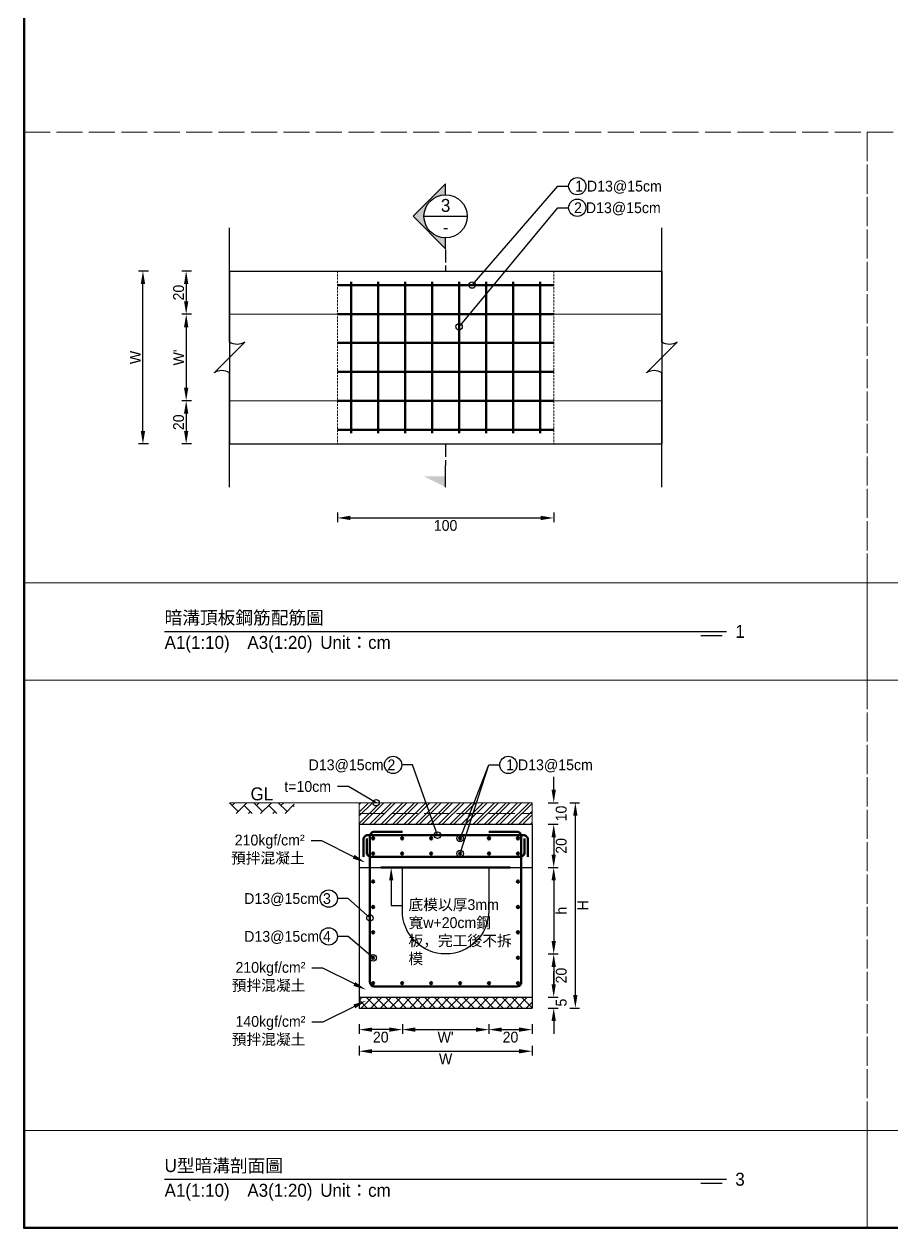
# Model space of a CAD drawing. Extents: x -3420 to 2030, y -3892 to 566.
# Drawn here: x -3420 to -3019, y -3892 to -3335 of the extents above; entities that cross this region are included whole.
import ezdxf
from ezdxf import colors
from ezdxf.entities.mleader import LeaderData, LeaderLine
from ezdxf.math import Vec2, Vec3

# ---------------------------------------------------------------- set-up
doc = ezdxf.new("R2010")
doc.units = 0
doc.header["$MEASUREMENT"] = 0
for name, pattern in [('ACAD_ISO02W100', [15, 12, -3]), ('DASHEDX2', [1.5, 1, -0.5]), ('HIDDEN', [0.375, 0.25, -0.125])]:
    doc.linetypes.add(name, pattern=pattern)
for name, color, linetype, lineweight in [('一、3.基本-變更', 1, 'Continuous', 50), ('二、1.繪圖-既有設施', 8, 'Continuous', 20), ('二、2.繪圖-施作項目', 181, 'Continuous', 30), ('二、4.繪圖-設計鋪面', 40, 'Continuous', 20), ('二、5.繪圖-鋼筋', 60, 'Continuous', 50), ('二、6.繪圖-其他施作項目', 35, 'Continuous', 30)]:
    doc.layers.add(name, color=color, linetype=linetype, lineweight=lineweight)
doc.layers.add('一、4.基本-隱藏', color=9, linetype='ACAD_ISO02W100', lineweight=20, plot=False)
doc.layers.add('三、3.文字-註解文字', color=2, linetype='Continuous')
doc.styles.add('次圖名(詳圖)', font='MS PGothic.ttf', dxfattribs={"height": 6})
doc.styles.add('註解文字(詳圖)', font='MS PGothic.ttf', dxfattribs={"height": 5})
doc.dimstyles.new('註解文字(詳圖)', dxfattribs={"dimtxt": 5, "dimasz": 6, "dimexe": 2, "dimexo": 5, "dimgap": 1, "dimtad": 2, "dimzin": 0, "dimdsep": 46, "dimtxsty": '註解文字(詳圖)', "dimcen": 0.1, "dimclrd": 144, "dimclre": 144, "dimclrt": 256, "dimadec": 0, "dimazin": 0, "dimtfac": 1, "dimtofl": 0, "dimtmove": 0, "dimatfit": 3, "dimfxlon": 1, "dimtolj": 1, "dimtzin": 0, "dimlwd": -1, "dimlwe": -1, "dimarcsym": 1})

# ---------------------------------------------------------------- blocks, each defined once
blk = doc.blocks.new('*D351')
at = {"layer": 'Defpoints', "color": 0, "transparency": 16777216}
for p in [(-3325.015, -3449.25), (-3345.015, -3469.25), (-3325.015, -3469.25)]:
    blk.add_point(p, dxfattribs=at)
at = {"layer": '三、3.文字-註解文字', "color": 144, "transparency": 16777216}
for p, q in [((-3342.515, -3449.25), (-3347.015, -3449.25)), ((-3345.015, -3455.25), (-3345.015, -3463.25)), ((-3342.515, -3469.25), (-3347.015, -3469.25))]:
    blk.add_line(p, q, dxfattribs=at)
for points in [[(-3346.015, -3455.25), (-3344.015, -3455.25), (-3345.015, -3449.25)], [(-3346.015, -3463.25), (-3344.015, -3463.25), (-3345.015, -3469.25)]]:
    blk.add_solid(points, dxfattribs=at)
at = {"layer": '三、3.文字-註解文字', "transparency": 16777216, "insert": (-3348.515, -3459.25), "char_height": 5, "attachment_point": 5, "rotation": 90, "style": '註解文字(詳圖)'}
blk.add_mtext('\\A1;20', dxfattribs=at)
blk = doc.blocks.new('*D352')
at = {"layer": 'Defpoints', "color": 0, "transparency": 16777216}
for p in [(-3325.015, -3469.25), (-3345.015, -3509.25), (-3325.015, -3509.25)]:
    blk.add_point(p, dxfattribs=at)
at = {"layer": '三、3.文字-註解文字', "color": 144, "transparency": 16777216}
for p, q in [((-3342.515, -3469.25), (-3347.015, -3469.25)), ((-3345.015, -3475.25), (-3345.015, -3503.25)), ((-3342.515, -3509.25), (-3347.015, -3509.25))]:
    blk.add_line(p, q, dxfattribs=at)
for points in [[(-3346.015, -3475.25), (-3344.015, -3475.25), (-3345.015, -3469.25)], [(-3346.015, -3503.25), (-3344.015, -3503.25), (-3345.015, -3509.25)]]:
    blk.add_solid(points, dxfattribs=at)
at = {"layer": '三、3.文字-註解文字', "transparency": 16777216, "insert": (-3348.515, -3489.25), "char_height": 5, "attachment_point": 5, "rotation": 90, "style": '註解文字(詳圖)'}
blk.add_mtext("\\A1;{\\fMS PGothic|b0|i0|c128|p34;W}'", dxfattribs=at)
blk = doc.blocks.new('*D353')
at = {"layer": 'Defpoints', "color": 0, "transparency": 16777216}
for p in [(-3325.015, -3509.25), (-3345.015, -3529.25), (-3325.015, -3529.25)]:
    blk.add_point(p, dxfattribs=at)
at = {"layer": '三、3.文字-註解文字', "color": 144, "transparency": 16777216}
for p, q in [((-3342.515, -3509.25), (-3347.015, -3509.25)), ((-3345.015, -3515.25), (-3345.015, -3523.25)), ((-3342.515, -3529.25), (-3347.015, -3529.25))]:
    blk.add_line(p, q, dxfattribs=at)
for points in [[(-3346.015, -3515.25), (-3344.015, -3515.25), (-3345.015, -3509.25)], [(-3346.015, -3523.25), (-3344.015, -3523.25), (-3345.015, -3529.25)]]:
    blk.add_solid(points, dxfattribs=at)
at = {"layer": '三、3.文字-註解文字', "transparency": 16777216, "insert": (-3348.515, -3519.25), "char_height": 5, "attachment_point": 5, "rotation": 90, "style": '註解文字(詳圖)'}
blk.add_mtext('\\A1;20', dxfattribs=at)
blk = doc.blocks.new('_Small')
at = {"color": 0, "linetype": 'ByBlock', "lineweight": -2}
blk.add_circle((0, 0), 0.25, dxfattribs=at)
blk = doc.blocks.new('*D343')
at = {"layer": 'Defpoints', "color": 0, "transparency": 16777216}
for p in [(-3275.015, -3529.25), (-3175.015, -3529.25), (-3175.015, -3563.5)]:
    blk.add_point(p, dxfattribs=at)
at = {"layer": '三、3.文字-註解文字', "color": 144, "transparency": 16777216}
for p, q in [((-3275.015, -3561), (-3275.015, -3565.5)), ((-3269.015, -3563.5), (-3181.015, -3563.5)), ((-3175.015, -3561), (-3175.015, -3565.5))]:
    blk.add_line(p, q, dxfattribs=at)
for points in [[(-3269.015, -3562.5), (-3269.015, -3564.5), (-3275.015, -3563.5)], [(-3181.015, -3562.5), (-3181.015, -3564.5), (-3175.015, -3563.5)]]:
    blk.add_solid(points, dxfattribs=at)
at = {"layer": '三、3.文字-註解文字', "transparency": 16777216, "insert": (-3225.015, -3567), "char_height": 5, "attachment_point": 5, "style": '註解文字(詳圖)'}
blk.add_mtext('\\A1;100', dxfattribs=at)
blk = doc.blocks.new('*D344')
at = {"layer": 'Defpoints', "color": 0, "transparency": 16777216}
for p in [(-3365.015, -3449.25), (-3325.015, -3449.25), (-3325.015, -3529.25)]:
    blk.add_point(p, dxfattribs=at)
at = {"layer": '三、3.文字-註解文字', "color": 144, "transparency": 16777216}
for p, q in [((-3362.515, -3449.25), (-3367.015, -3449.25)), ((-3365.015, -3523.25), (-3365.015, -3455.25)), ((-3362.515, -3529.25), (-3367.015, -3529.25))]:
    blk.add_line(p, q, dxfattribs=at)
for points in [[(-3366.015, -3455.25), (-3364.015, -3455.25), (-3365.015, -3449.25)], [(-3366.015, -3523.25), (-3364.015, -3523.25), (-3365.015, -3529.25)]]:
    blk.add_solid(points, dxfattribs=at)
at = {"layer": '三、3.文字-註解文字', "transparency": 16777216, "insert": (-3368.515, -3489.25), "char_height": 5, "attachment_point": 5, "rotation": 90, "style": '註解文字(詳圖)'}
blk.add_mtext('\\A1;W', dxfattribs=at)
blk = doc.blocks.new('*D345')
at = {"layer": 'Defpoints', "color": 0, "transparency": 16777216}
for p in [(-3185, -3695.25), (-3185, -3705.25), (-3175, -3705.25)]:
    blk.add_point(p, dxfattribs=at)
at = {"layer": '三、3.文字-註解文字', "color": 144, "transparency": 16777216}
for p, q in [((-3175, -3689.25), (-3175, -3683.25)), ((-3177.5, -3695.25), (-3173, -3695.25)), ((-3177.5, -3705.25), (-3173, -3705.25)), ((-3175, -3711.25), (-3175, -3717.25))]:
    blk.add_line(p, q, dxfattribs=at)
for points in [[(-3176, -3689.25), (-3174, -3689.25), (-3175, -3695.25)], [(-3176, -3711.25), (-3174, -3711.25), (-3175, -3705.25)]]:
    blk.add_solid(points, dxfattribs=at)
at = {"layer": '三、3.文字-註解文字', "transparency": 16777216, "insert": (-3171.5, -3700.25), "char_height": 5, "attachment_point": 5, "rotation": 90, "style": '註解文字(詳圖)'}
blk.add_mtext('\\A1;10', dxfattribs=at)
blk = doc.blocks.new('*D346')
at = {"layer": 'Defpoints', "color": 0, "transparency": 16777216}
for p in [(-3185, -3705.25), (-3185, -3725.25), (-3175, -3725.25)]:
    blk.add_point(p, dxfattribs=at)
at = {"layer": '三、3.文字-註解文字', "color": 144, "transparency": 16777216}
for p, q in [((-3177.5, -3705.25), (-3173, -3705.25)), ((-3175, -3711.25), (-3175, -3719.25)), ((-3177.5, -3725.25), (-3173, -3725.25))]:
    blk.add_line(p, q, dxfattribs=at)
for points in [[(-3176, -3711.25), (-3174, -3711.25), (-3175, -3705.25)], [(-3176, -3719.25), (-3174, -3719.25), (-3175, -3725.25)]]:
    blk.add_solid(points, dxfattribs=at)
at = {"layer": '三、3.文字-註解文字', "transparency": 16777216, "insert": (-3171.5, -3715.25), "char_height": 5, "attachment_point": 5, "rotation": 90, "style": '註解文字(詳圖)'}
blk.add_mtext('\\A1;20', dxfattribs=at)
blk = doc.blocks.new('*D347')
at = {"layer": 'Defpoints', "color": 0, "transparency": 16777216}
for p in [(-3225, -3725.25), (-3225, -3765.25), (-3175, -3765.25)]:
    blk.add_point(p, dxfattribs=at)
at = {"layer": '三、3.文字-註解文字', "color": 144, "transparency": 16777216}
for p, q in [((-3177.5, -3725.25), (-3173, -3725.25)), ((-3175, -3731.25), (-3175, -3759.25)), ((-3177.5, -3765.25), (-3173, -3765.25))]:
    blk.add_line(p, q, dxfattribs=at)
for points in [[(-3176, -3731.25), (-3174, -3731.25), (-3175, -3725.25)], [(-3176, -3759.25), (-3174, -3759.25), (-3175, -3765.25)]]:
    blk.add_solid(points, dxfattribs=at)
at = {"layer": '三、3.文字-註解文字', "transparency": 16777216, "insert": (-3171.5, -3745.25), "char_height": 5, "attachment_point": 5, "rotation": 90, "style": '註解文字(詳圖)'}
blk.add_mtext('\\A1;h', dxfattribs=at)
blk = doc.blocks.new('*D348')
at = {"layer": 'Defpoints', "color": 0, "transparency": 16777216}
for p in [(-3225, -3765.25), (-3185, -3785.25), (-3175, -3785.25)]:
    blk.add_point(p, dxfattribs=at)
at = {"layer": '三、3.文字-註解文字', "color": 144, "transparency": 16777216}
for p, q in [((-3177.5, -3765.25), (-3173, -3765.25)), ((-3175, -3771.25), (-3175, -3779.25)), ((-3177.5, -3785.25), (-3173, -3785.25))]:
    blk.add_line(p, q, dxfattribs=at)
for points in [[(-3176, -3771.25), (-3174, -3771.25), (-3175, -3765.25)], [(-3176, -3779.25), (-3174, -3779.25), (-3175, -3785.25)]]:
    blk.add_solid(points, dxfattribs=at)
at = {"layer": '三、3.文字-註解文字', "transparency": 16777216, "insert": (-3171.5, -3775.25), "char_height": 5, "attachment_point": 5, "rotation": 90, "style": '註解文字(詳圖)'}
blk.add_mtext('\\A1;20', dxfattribs=at)
blk = doc.blocks.new('*D349')
at = {"layer": 'Defpoints', "color": 0, "transparency": 16777216}
for p in [(-3185, -3785.25), (-3185, -3790.25), (-3175, -3790.25)]:
    blk.add_point(p, dxfattribs=at)
at = {"layer": '三、3.文字-註解文字', "color": 144, "transparency": 16777216}
for p, q in [((-3175, -3779.25), (-3175, -3773.25)), ((-3177.5, -3785.25), (-3173, -3785.25)), ((-3177.5, -3790.25), (-3173, -3790.25)), ((-3175, -3796.25), (-3175, -3802.25))]:
    blk.add_line(p, q, dxfattribs=at)
for points in [[(-3176, -3779.25), (-3174, -3779.25), (-3175, -3785.25)], [(-3176, -3796.25), (-3174, -3796.25), (-3175, -3790.25)]]:
    blk.add_solid(points, dxfattribs=at)
at = {"layer": '三、3.文字-註解文字', "transparency": 16777216, "insert": (-3171.5, -3787.75), "char_height": 5, "attachment_point": 5, "rotation": 90, "style": '註解文字(詳圖)'}
blk.add_mtext('\\A1;5', dxfattribs=at)
blk = doc.blocks.new('*D350')
at = {"layer": 'Defpoints', "color": 0, "transparency": 16777216}
for p in [(-3185, -3695.25), (-3185, -3790.25), (-3165, -3790.25)]:
    blk.add_point(p, dxfattribs=at)
at = {"layer": '三、3.文字-註解文字', "color": 144, "transparency": 16777216}
for p, q in [((-3167.5, -3695.25), (-3163, -3695.25)), ((-3165, -3701.25), (-3165, -3784.25)), ((-3167.5, -3790.25), (-3163, -3790.25))]:
    blk.add_line(p, q, dxfattribs=at)
for points in [[(-3166, -3701.25), (-3164, -3701.25), (-3165, -3695.25)], [(-3166, -3784.25), (-3164, -3784.25), (-3165, -3790.25)]]:
    blk.add_solid(points, dxfattribs=at)
at = {"layer": '三、3.文字-註解文字', "transparency": 16777216, "insert": (-3161.5, -3742.75), "char_height": 5, "attachment_point": 5, "rotation": 90, "style": '註解文字(詳圖)'}
blk.add_mtext('\\A1;H', dxfattribs=at)
blk = doc.blocks.new('*D340')
at = {"layer": 'Defpoints', "color": 0, "transparency": 16777216}
for p in [(-3265, -3725.25), (-3245, -3725.25), (-3265, -3800.25)]:
    blk.add_point(p, dxfattribs=at)
at = {"layer": '三、3.文字-註解文字', "color": 144, "transparency": 16777216}
for p, q in [((-3265, -3797.75), (-3265, -3802.25)), ((-3245, -3797.75), (-3245, -3802.25)), ((-3251, -3800.25), (-3259, -3800.25))]:
    blk.add_line(p, q, dxfattribs=at)
for points in [[(-3259, -3799.25), (-3259, -3801.25), (-3265, -3800.25)], [(-3251, -3799.25), (-3251, -3801.25), (-3245, -3800.25)]]:
    blk.add_solid(points, dxfattribs=at)
at = {"layer": '三、3.文字-註解文字', "transparency": 16777216, "insert": (-3255, -3803.75), "char_height": 5, "attachment_point": 5, "style": '註解文字(詳圖)'}
blk.add_mtext('\\A1;20', dxfattribs=at)
blk = doc.blocks.new('*D341')
at = {"layer": 'Defpoints', "color": 0, "transparency": 16777216}
for p in [(-3245, -3725.25), (-3205, -3725.25), (-3205, -3800.25)]:
    blk.add_point(p, dxfattribs=at)
at = {"layer": '三、3.文字-註解文字', "color": 144, "transparency": 16777216}
for p, q in [((-3245, -3797.75), (-3245, -3802.25)), ((-3205, -3797.75), (-3205, -3802.25)), ((-3239, -3800.25), (-3211, -3800.25))]:
    blk.add_line(p, q, dxfattribs=at)
for points in [[(-3239, -3799.25), (-3239, -3801.25), (-3245, -3800.25)], [(-3211, -3799.25), (-3211, -3801.25), (-3205, -3800.25)]]:
    blk.add_solid(points, dxfattribs=at)
at = {"layer": '三、3.文字-註解文字', "transparency": 16777216, "insert": (-3225, -3803.75), "char_height": 5, "attachment_point": 5, "style": '註解文字(詳圖)'}
blk.add_mtext("\\A1;W'", dxfattribs=at)
blk = doc.blocks.new('*D342')
at = {"layer": 'Defpoints', "color": 0, "transparency": 16777216}
for p in [(-3205, -3725.25), (-3185, -3725.25), (-3185, -3800.25)]:
    blk.add_point(p, dxfattribs=at)
at = {"layer": '三、3.文字-註解文字', "color": 144, "transparency": 16777216}
for p, q in [((-3205, -3797.75), (-3205, -3802.25)), ((-3185, -3797.75), (-3185, -3802.25)), ((-3199, -3800.25), (-3191, -3800.25))]:
    blk.add_line(p, q, dxfattribs=at)
for points in [[(-3199, -3799.25), (-3199, -3801.25), (-3205, -3800.25)], [(-3191, -3799.25), (-3191, -3801.25), (-3185, -3800.25)]]:
    blk.add_solid(points, dxfattribs=at)
at = {"layer": '三、3.文字-註解文字', "transparency": 16777216, "insert": (-3195, -3803.75), "char_height": 5, "attachment_point": 5, "style": '註解文字(詳圖)'}
blk.add_mtext('\\A1;20', dxfattribs=at)
blk = doc.blocks.new('*D369')
at = {"layer": 'Defpoints', "color": 0, "transparency": 16777216}
for p in [(-3265, -3790.25), (-3185, -3790.25), (-3185, -3810.25)]:
    blk.add_point(p, dxfattribs=at)
at = {"layer": '三、3.文字-註解文字', "color": 144, "transparency": 16777216}
for p, q in [((-3265, -3807.75), (-3265, -3812.25)), ((-3185, -3807.75), (-3185, -3812.25)), ((-3259, -3810.25), (-3191, -3810.25))]:
    blk.add_line(p, q, dxfattribs=at)
for points in [[(-3259, -3809.25), (-3259, -3811.25), (-3265, -3810.25)], [(-3191, -3809.25), (-3191, -3811.25), (-3185, -3810.25)]]:
    blk.add_solid(points, dxfattribs=at)
at = {"layer": '三、3.文字-註解文字', "transparency": 16777216, "insert": (-3225, -3813.75), "char_height": 5, "attachment_point": 5, "style": '註解文字(詳圖)'}
blk.add_mtext('\\A1;W', dxfattribs=at)

msp = doc.modelspace()

# ---------------------------------------------------------------- hatches: boundary and pattern name
at = {"layer": '三、3.文字-註解文字'}
h = msp.add_hatch(color=256, dxfattribs=at)
h.dxf.hatch_style = 1
h.paths.add_polyline_path([(-3225.015, -3408.943), (-3240.015, -3423.943), (-3225.015, -3438.943), (-3225.015, -3433.943, -0.4142136), (-3235.015, -3423.943, -0.4142136), (-3225.015, -3413.943)])
h = msp.add_hatch(color=256, dxfattribs=at)
h.dxf.hatch_style = 1
h.paths.add_polyline_path([(-3235.015, -3544.25), (-3225.015, -3549.25), (-3225.015, -3544.25)])
at = {"layer": '二、2.繪圖-施作項目'}
h = msp.add_hatch(dxfattribs=at)
h.set_pattern_fill('ANSI37', color=256)
h.set_pattern_definition([(45, (-2431.9625, -3281.4498), (-2.245064, 2.245064), []), (135, (-2431.9625, -3281.4498), (-2.245064, -2.245064), [])])
h.paths.add_polyline_path([(-3185, -3790.25), (-3185, -3785.25), (-3265, -3785.25), (-3265, -3790.25)])
at = {"layer": '二、4.繪圖-設計鋪面'}
h = msp.add_hatch(dxfattribs=at)
h.set_pattern_fill('AR-HBONE', color=256)
h.set_pattern_definition([(45, (-2645, -3425), (0, 5.656854), [12, -4]), (135, (-2642.1716, -3422.1716), (4e-16, 5.656854), [12, -4])])
h.paths.add_polyline_path([(-3295, -3695.25), (-3325, -3695.25), (-3325, -3700.25), (-3295, -3700.25)])
h = msp.add_hatch(dxfattribs=at)
h.set_pattern_fill('ANSI32', color=256, scale=10)
h.set_pattern_definition([(45, (-5381.9982, -3387.6777), (-2.6516504, 2.6516504), []), (45, (-5380.2304, -3387.6777), (-2.6516504, 2.6516504), [])])
h.paths.add_polyline_path([(-3185, -3695.25), (-3265, -3695.25), (-3265, -3700.25), (-3185, -3700.25)])
h.paths.add_polyline_path([(-3185, -3700.25), (-3265, -3700.25), (-3265, -3705.25), (-3185, -3705.25)])
at = {"layer": '二、5.繪圖-鋼筋'}
h = msp.add_hatch(color=256, dxfattribs=at)
h.dxf.hatch_style = 1
h.paths.add_polyline_path([(-3258, -3711.75, 1), (-3259, -3711.75, 1)])
h = msp.add_hatch(color=256, dxfattribs=at)
h.dxf.hatch_style = 1
h.paths.add_polyline_path([(-3244.6, -3711.75, 1), (-3245.6, -3711.75, 1)])
h = msp.add_hatch(color=256, dxfattribs=at)
h.dxf.hatch_style = 1
h.paths.add_polyline_path([(-3231.2, -3711.75, 1), (-3232.2, -3711.75, 1)])
h = msp.add_hatch(color=256, dxfattribs=at)
h.dxf.hatch_style = 1
h.paths.add_polyline_path([(-3217.8, -3711.75, 1), (-3218.8, -3711.75, 1)])
h = msp.add_hatch(color=256, dxfattribs=at)
h.dxf.hatch_style = 1
h.paths.add_polyline_path([(-3204.4, -3711.75, 1), (-3205.4, -3711.75, 1)])
h = msp.add_hatch(color=256, dxfattribs=at)
h.dxf.hatch_style = 1
h.paths.add_polyline_path([(-3191, -3711.75, 1), (-3192, -3711.75, 1)])
h = msp.add_hatch(color=256, dxfattribs=at)
h.dxf.hatch_style = 1
h.paths.add_polyline_path([(-3258, -3718.75, 1), (-3259, -3718.75, 1)])
h = msp.add_hatch(color=256, dxfattribs=at)
h.dxf.hatch_style = 1
h.paths.add_polyline_path([(-3244.6, -3718.75, 1), (-3245.6, -3718.75, 1)])
h = msp.add_hatch(color=256, dxfattribs=at)
h.dxf.hatch_style = 1
h.paths.add_polyline_path([(-3231.2, -3718.75, 1), (-3232.2, -3718.75, 1)])
h = msp.add_hatch(color=256, dxfattribs=at)
h.dxf.hatch_style = 1
h.paths.add_polyline_path([(-3217.8, -3718.75, 1), (-3218.8, -3718.75, 1)])
h = msp.add_hatch(color=256, dxfattribs=at)
h.dxf.hatch_style = 1
h.paths.add_polyline_path([(-3204.4, -3718.75, 1), (-3205.4, -3718.75, 1)])
h = msp.add_hatch(color=256, dxfattribs=at)
h.dxf.hatch_style = 1
h.paths.add_polyline_path([(-3191, -3718.75, 1), (-3192, -3718.75, 1)])
h = msp.add_hatch(color=256, dxfattribs=at)
h.dxf.hatch_style = 1
h.paths.add_polyline_path([(-3258, -3731.75, 1), (-3259, -3731.75, 1)])
h = msp.add_hatch(color=256, dxfattribs=at)
h.dxf.hatch_style = 1
h.paths.add_polyline_path([(-3191, -3731.75, 1), (-3192, -3731.75, 1)])
h = msp.add_hatch(color=256, dxfattribs=at)
h.dxf.hatch_style = 1
h.paths.add_polyline_path([(-3258, -3743.5, 1), (-3259, -3743.5, 1)])
h = msp.add_hatch(color=256, dxfattribs=at)
h.dxf.hatch_style = 1
h.paths.add_polyline_path([(-3191, -3743.5, 1), (-3192, -3743.5, 1)])
h = msp.add_hatch(color=256, dxfattribs=at)
h.dxf.hatch_style = 1
h.paths.add_polyline_path([(-3258, -3755.25, 1), (-3259, -3755.25, 1)])
h = msp.add_hatch(color=256, dxfattribs=at)
h.dxf.hatch_style = 1
h.paths.add_polyline_path([(-3191, -3755.25, 1), (-3192, -3755.25, 1)])
h = msp.add_hatch(color=256, dxfattribs=at)
h.dxf.hatch_style = 1
h.paths.add_polyline_path([(-3258, -3767, 1), (-3259, -3767, 1)])
h = msp.add_hatch(color=256, dxfattribs=at)
h.dxf.hatch_style = 1
h.paths.add_polyline_path([(-3191, -3767, 1), (-3192, -3767, 1)])
h = msp.add_hatch(color=256, dxfattribs=at)
h.dxf.hatch_style = 1
h.paths.add_polyline_path([(-3258, -3778.75, 1), (-3259, -3778.75, 1)])
h = msp.add_hatch(color=256, dxfattribs=at)
h.dxf.hatch_style = 1
h.paths.add_polyline_path([(-3244.6, -3778.75, 1), (-3245.6, -3778.75, 1)])
h = msp.add_hatch(color=256, dxfattribs=at)
h.dxf.hatch_style = 1
h.paths.add_polyline_path([(-3231.2, -3778.75, 1), (-3232.2, -3778.75, 1)])
h = msp.add_hatch(color=256, dxfattribs=at)
h.dxf.hatch_style = 1
h.paths.add_polyline_path([(-3217.8, -3778.75, 1), (-3218.8, -3778.75, 1)])
h = msp.add_hatch(color=256, dxfattribs=at)
h.dxf.hatch_style = 1
h.paths.add_polyline_path([(-3204.4, -3778.75, 1), (-3205.4, -3778.75, 1)])
h = msp.add_hatch(color=256, dxfattribs=at)
h.dxf.hatch_style = 1
h.paths.add_polyline_path([(-3191, -3778.75, 1), (-3192, -3778.75, 1)])

# ---------------------------------------------------------------- linework, layer by layer
at = {"layer": '一、3.基本-變更'}
msp.add_lwpolyline([(-3420, -2778), (0, -2778), (0, -3892), (-3420, -3892)], close=True, dxfattribs=at)
at = {"layer": '一、4.基本-隱藏'}
for points in [[(-3420, -3385), (-2640, -3385), (-2640, -3892), (-3420, -3892)], [(-3420, -3385), (-3030, -3385), (-3030, -3593.5), (-3420, -3593.5)], [(-3030, -3385), (-2730, -3385), (-2730, -3593.5), (-3030, -3593.5)], [(-3420, -3593.5), (-3030, -3593.5), (-3030, -3638.5), (-3420, -3638.5)], [(-3030, -3593.5), (-2730, -3593.5), (-2730, -3638.5), (-3030, -3638.5)], [(-3420, -3638.5), (-3030, -3638.5), (-3030, -3847), (-3420, -3847)], [(-3030, -3638.5), (-2730, -3638.5), (-2730, -3847), (-3030, -3847)], [(-3420, -3847), (-3030, -3847), (-3030, -3892), (-3420, -3892)], [(-3030, -3847), (-2730, -3847), (-2730, -3892), (-3030, -3892)]]:
    msp.add_lwpolyline(points, close=True, dxfattribs=at)
msp.add_lwpolyline([(-3420, -3892), (-2640, -3892)], dxfattribs=at)
at = {"layer": '三、3.文字-註解文字'}
for points in [[(-3225.015, -3413.943), (-3225.015, -3408.943), (-3240.015, -3423.943), (-3225.015, -3438.943), (-3225.015, -3433.943)], [(-3235.015, -3423.943), (-3215.015, -3423.943)], [(-3225.015, -3549.25), (-3225.015, -3539.25)], [(-3355, -3616), (-3095, -3616)], [(-3097, -3618), (-3107, -3618)], [(-3355, -3869.5), (-3095, -3869.5)], [(-3097, -3871.5), (-3107, -3871.5)]]:
    msp.add_lwpolyline(points, dxfattribs=at)
for points in [[(-3325.015, -3549.25), (-3325.015, -3496.321, 0.2828427), (-3332.086, -3496.321), (-3317.944, -3482.179, -0.2828427), (-3325.015, -3482.179), (-3325.015, -3429.25)], [(-3125.015, -3549.25), (-3125.015, -3496.321, 0.2828427), (-3132.086, -3496.321), (-3117.944, -3482.179, -0.2828427), (-3125.015, -3482.179), (-3125.015, -3429.25)]]:
    msp.add_lwpolyline(points, format="xyb", dxfattribs=at)
at = {"layer": '三、3.文字-註解文字', "linetype": 'ACAD_ISO02W100', "ltscale": 0.5}
for points in [[(-3225.015, -3439.25), (-3225.015, -3449.25)], [(-3225.015, -3529.25), (-3225.015, -3539.25)]]:
    msp.add_lwpolyline(points, dxfattribs=at)
at = {"layer": '三、3.文字-註解文字'}
for centre, radius in [((-3164.085, -3410), 4), ((-3225.015, -3423.943), 10), ((-3164.085, -3420), 4), ((-3249.282, -3677.75), 4), ((-3196, -3677.75), 4), ((-3279.082, -3739.625), 4), ((-3279.082, -3757.125), 4)]:
    msp.add_circle(centre, radius, dxfattribs=at)
at = {"layer": '二、1.繪圖-既有設施', "linetype": 'DASHEDX2'}
for points in [[(-3275.015, -3449.25), (-3275.015, -3529.25)], [(-3175.015, -3449.25), (-3175.015, -3529.25)]]:
    msp.add_lwpolyline(points, dxfattribs=at)
at = {"layer": '二、1.繪圖-既有設施', "linetype": 'HIDDEN'}
for points in [[(-3325.015, -3469.25), (-3125.015, -3469.25)], [(-3325.015, -3509.25), (-3125.015, -3509.25)]]:
    msp.add_lwpolyline(points, dxfattribs=at)
at = {"layer": '二、2.繪圖-施作項目'}
for points in [[(-3325.015, -3449.25), (-3125.015, -3449.25)], [(-3325.015, -3449.25), (-3325.015, -3529.25)], [(-3125.015, -3449.25), (-3125.015, -3529.25)], [(-3325.015, -3529.25), (-3125.015, -3529.25)], [(-3265, -3705.25), (-3185, -3705.25)], [(-3265, -3705.25), (-3265, -3725.25)], [(-3185, -3705.25), (-3185, -3725.25)], [(-3265, -3725.25), (-3185, -3725.25)], [(-3265, -3725.25), (-3185, -3725.25)], [(-3265, -3725.25), (-3265, -3790.25)], [(-3185, -3725.25), (-3185, -3790.25)], [(-3265, -3785.25), (-3185, -3785.25)], [(-3265, -3790.25), (-3185, -3790.25)]]:
    msp.add_lwpolyline(points, dxfattribs=at)
msp.add_lwpolyline([(-3205, -3725.25), (-3205, -3745.25, -1), (-3245, -3745.25), (-3245, -3725.25)], format="xyb", dxfattribs=at)
at = {"layer": '二、4.繪圖-設計鋪面'}
for points in [[(-3265, -3695.25), (-3325, -3695.25)], [(-3265, -3695.25), (-3185, -3695.25)], [(-3265, -3695.25), (-3265, -3705.25)], [(-3185, -3695.25), (-3185, -3705.25)], [(-3265, -3705.25), (-3185, -3705.25)]]:
    msp.add_lwpolyline(points, dxfattribs=at)
at = {"layer": '二、4.繪圖-設計鋪面', "linetype": 'ACAD_ISO02W100'}
msp.add_lwpolyline([(-3265, -3700.25), (-3185, -3700.25)], dxfattribs=at)
at = {"layer": '二、5.繪圖-鋼筋'}
for points in [[(-3275.015, -3455.75), (-3175.015, -3455.75)], [(-3268.765, -3454.25), (-3268.765, -3524.25)], [(-3256.265, -3454.25), (-3256.265, -3524.25)], [(-3243.765, -3454.25), (-3243.765, -3524.25)], [(-3231.265, -3454.25), (-3231.265, -3524.25)], [(-3218.765, -3454.25), (-3218.765, -3524.25)], [(-3206.265, -3454.25), (-3206.265, -3524.25)], [(-3193.765, -3454.25), (-3193.765, -3524.25)], [(-3181.265, -3454.25), (-3181.265, -3524.25)], [(-3275.015, -3469.15), (-3175.015, -3469.15)], [(-3275.015, -3482.55), (-3175.015, -3482.55)], [(-3275.015, -3495.95), (-3175.015, -3495.95)], [(-3275.015, -3509.35), (-3175.015, -3509.35)], [(-3275.015, -3522.75), (-3175.015, -3522.75)]]:
    msp.add_lwpolyline(points, dxfattribs=at)
for points in [[(-3245, -3708.75), (-3258, -3708.75, 0.4142136), (-3260, -3710.75), (-3260, -3725.25)], [(-3205, -3708.75), (-3192, -3708.75, -0.4142136), (-3190, -3710.75), (-3190, -3725.25)], [(-3187, -3720.25), (-3187, -3712.25, 0.4142136), (-3189, -3710.25), (-3261, -3710.25, 0.4142136), (-3263, -3712.25), (-3263, -3720.25)], [(-3261.5, -3711.75), (-3261.5, -3718.25, 0.4142136), (-3259.5, -3720.25), (-3190.5, -3720.25, 0.4142136), (-3188.5, -3718.25), (-3188.5, -3711.75)], [(-3190, -3725.25), (-3190, -3778.25, -0.4142136), (-3192, -3780.25), (-3258, -3780.25, -0.4142136), (-3260, -3778.25), (-3260, -3725.25)]]:
    msp.add_lwpolyline(points, format="xyb", dxfattribs=at)
for centre in [(-3258.5, -3711.75), (-3245.1, -3711.75), (-3231.7, -3711.75), (-3218.3, -3711.75), (-3204.9, -3711.75), (-3191.5, -3711.75), (-3258.5, -3718.75), (-3245.1, -3718.75), (-3231.7, -3718.75), (-3218.3, -3718.75), (-3204.9, -3718.75), (-3191.5, -3718.75), (-3258.5, -3731.75), (-3191.5, -3731.75), (-3258.5, -3743.5), (-3191.5, -3743.5), (-3258.5, -3755.25), (-3191.5, -3755.25), (-3258.5, -3767), (-3191.5, -3767), (-3258.5, -3778.75), (-3245.1, -3778.75), (-3231.7, -3778.75), (-3218.3, -3778.75), (-3204.9, -3778.75), (-3191.5, -3778.75)]:
    msp.add_circle(centre, 0.5, dxfattribs=at)
at = {"layer": '二、6.繪圖-其他施作項目', "const_width": 1}
msp.add_lwpolyline([(-3255, -3725.25), (-3195, -3725.25)], dxfattribs=at)

# ---------------------------------------------------------------- texts
at = {"layer": '三、3.文字-註解文字', "char_height": 6}
for s, width, gutter_width, insert, attachment_point, style in [('3', 6.60394, 25, (-3225.015, -3418.943), 5, '註解文字(詳圖)'), ('-', 6.60394, 25, (-3225.015, -3428.943), 5, '註解文字(詳圖)'), ('暗{\\fMS PGothic|b0|i0|c128|p34;溝頂板鋼筋配筋圖}', 80.77209, 15, (-3355, -3610), 4, '次圖名(詳圖)'), ('1', 3, 15, (-3091, -3616), 4, '次圖名(詳圖)'), ('A1(1:10)\u3000A3(1:20){\\fMS PGothic|b0|i0|c128|p34;^IUnit：cm}', 136.03259, 15, (-3355, -3622), 4, '次圖名(詳圖)'), ('U型{\\fMS PGothic|b0|i0|c128|p34;暗溝剖面圖}', 134.12151, 15, (-3355, -3863.5), 4, '次圖名(詳圖)'), ('3', 3, 15, (-3091, -3869.5), 4, '次圖名(詳圖)'), ('A1(1:10)\u3000A3(1:20){\\fMS PGothic|b0|i0|c128|p34;^IUnit：cm}', 136.03259, 15, (-3355, -3875.5), 4, '次圖名(詳圖)')]:
    msp.add_mtext_dynamic_manual_height_columns(s, width=width, gutter_width=gutter_width, heights=[0], dxfattribs=dict(at, insert=insert, attachment_point=attachment_point, style=style))
at = {"layer": '二、4.繪圖-設計鋪面', "insert": (-3310, -3694.25), "char_height": 6, "attachment_point": 8, "style": '註解文字(詳圖)'}
msp.add_mtext_dynamic_manual_height_columns('{\\fMS PGothic|b0|i0|c128|p34;GL}', width=10.17412, gutter_width=30, heights=[0], dxfattribs=at)

# ---------------------------------------------------------------- dimensions: what is measured, and where the dimension line sits
at = {"layer": '三、3.文字-註解文字'}
for base, p1, p2, text, picture, middle in [((-3365.015, -3449.25), (-3325.015, -3529.25), (-3325.015, -3449.25), 'W', '*D344', (-3368.515, -3489.25)), ((-3345.015, -3469.25), (-3325.015, -3449.25), (-3325.015, -3469.25), '20', '*D351', (-3348.515, -3459.25)), ((-3345.015, -3509.25), (-3325.015, -3469.25), (-3325.015, -3509.25), "{\\fMS PGothic|b0|i0|c128|p34;W}'", '*D352', (-3348.515, -3489.25)), ((-3345.015, -3529.25), (-3325.015, -3509.25), (-3325.015, -3529.25), '20', '*D353', (-3348.515, -3519.25)), ((-3175, -3705.25), (-3185, -3695.25), (-3185, -3705.25), '10', '*D345', (-3171.5, -3700.25)), ((-3165, -3790.25), (-3185, -3695.25), (-3185, -3790.25), 'H', '*D350', (-3161.5, -3742.75)), ((-3175, -3725.25), (-3185, -3705.25), (-3185, -3725.25), '20', '*D346', (-3171.5, -3715.25)), ((-3175, -3765.25), (-3225, -3725.25), (-3225, -3765.25), 'h', '*D347', (-3171.5, -3745.25)), ((-3175, -3785.25), (-3225, -3765.25), (-3185, -3785.25), '20', '*D348', (-3171.5, -3775.25)), ((-3175, -3790.25), (-3185, -3785.25), (-3185, -3790.25), '5', '*D349', (-3171.5, -3787.75))]:
    dim = msp.add_linear_dim(base=base, p1=p1, p2=p2, angle=90, text=text, dimstyle='註解文字(詳圖)', dxfattribs=at)
    dim.commit()
    dim.dimension.update_dxf_attribs({"geometry": picture, "text_midpoint": middle})
for base, p1, p2, text, picture, middle in [((-3175.015, -3563.5), (-3275.015, -3529.25), (-3175.015, -3529.25), '100', '*D343', (-3225.015, -3567)), ((-3265, -3800.25), (-3245, -3725.25), (-3265, -3725.25), '20', '*D340', (-3255, -3803.75)), ((-3205, -3800.25), (-3245, -3725.25), (-3205, -3725.25), "W'", '*D341', (-3225, -3803.75)), ((-3185, -3800.25), (-3205, -3725.25), (-3185, -3725.25), '20', '*D342', (-3195, -3803.75)), ((-3185, -3810.25), (-3265, -3790.25), (-3185, -3790.25), 'W', '*D369', (-3225, -3813.75))]:
    dim = msp.add_linear_dim(base=base, p1=p1, p2=p2, text=text, dimstyle='註解文字(詳圖)', dxfattribs=at)
    dim.commit()
    dim.dimension.update_dxf_attribs({"geometry": picture, "text_midpoint": middle})

# ---------------------------------------------------------------- leaders
ml = msp.add_multileader_mtext('Standard', dxfattribs=at)
ml.set_content('{\\fMS PGothic|b0|i0|c128|p34;1 }D13@15cm', color=256, style='註解文字(詳圖)')
ml.set_leader_properties(color=144, linetype='ByLayer', lineweight=-1)
ml.set_arrow_properties(name='SMALL')
ml.build(insert=Vec2(0, 0))
ml.multileader.update_dxf_attribs({"dogleg_length": 5, "arrow_head_size": 6})
ctx = ml.context
ctx.base_point, ctx.char_height, ctx.arrow_head_size, ctx.landing_gap_size, ctx.plane_origin = Vec3(-3168.085, -3410), 5, 6, 3, Vec3(-3210.71, -3457.835)
notes = []
notes.append((ctx, [(0, (1, 1, 0), (-3173.085, -3410), (1, 0), 5, [(0, [(-3212.743, -3455.75)], 0, [])])]))
ctx.mtext.insert, ctx.mtext.flow_direction = Vec3(-3165.085, -3407.486), 5
ml = msp.add_multileader_mtext('Standard', dxfattribs=at)
ml.set_content('{\\fMS PGothic|b0|i0|c128|p34;2 }D13@15cm', color=256, style='註解文字(詳圖)')
ml.set_leader_properties(color=144, linetype='ByLayer', lineweight=-1)
ml.set_arrow_properties(name='SMALL')
ml.build(insert=Vec2(0, 0))
ml.multileader.update_dxf_attribs({"dogleg_length": 5, "arrow_head_size": 6})
ctx = ml.context
ctx.base_point, ctx.char_height, ctx.arrow_head_size, ctx.landing_gap_size, ctx.plane_origin = Vec3(-3168.085, -3420), 5, 6, 2.5, Vec3(-3210.71, -3467.835)
notes.append((ctx, [(0, (1, 1, 0), (-3173.085, -3420), (1, 0), 5, [(0, [(-3218.78, -3475.015)], 0, [])])]))
ctx.mtext.insert, ctx.mtext.flow_direction = Vec3(-3165.585, -3417.486), 5
ml = msp.add_multileader_mtext('Standard', dxfattribs=at)
ml.set_content('{\\fMS PGothic|b0|i0|c128|p34;D13@15cm }2', color=256, style='註解文字(詳圖)')
ml.set_leader_properties(color=144, linetype='ByLayer', lineweight=-1)
ml.set_arrow_properties(name='SMALL')
ml.build(insert=Vec2(0, 0))
ml.multileader.update_dxf_attribs({"dogleg_length": 5, "arrow_head_size": 6})
ctx = ml.context
ctx.base_point, ctx.char_height, ctx.arrow_head_size, ctx.landing_gap_size, ctx.plane_origin = Vec3(-3289.378, -3677.75), 5, 6, 3, Vec3(-3339.213, -3725.585)
ctx.text_align_type = 2
notes.append((ctx, [(1, (1, 1, 0), (-3240.282, -3677.75), (-1, 0), 5, [(0, [(-3228.7, -3710.25)], 0, [])])]))
ctx.mtext.insert, ctx.mtext.alignment, ctx.mtext.flow_direction = Vec3(-3248.282, -3675.236), 3, 5
ml = msp.add_multileader_mtext('Standard', dxfattribs=at)
ml.set_content('{\\fMS PGothic|b0|i0|c128|p34;1 }D13@15cm', color=256, style='註解文字(詳圖)')
ml.set_leader_properties(color=144, linetype='ByLayer', lineweight=-1)
ml.set_arrow_properties(name='SMALL')
ml.build(insert=Vec2(0, 0))
ml.multileader.update_dxf_attribs({"dogleg_length": 5, "arrow_head_size": 6})
ctx = ml.context
ctx.base_point, ctx.char_height, ctx.arrow_head_size, ctx.landing_gap_size, ctx.plane_origin = Vec3(-3200, -3677.75), 5, 6, 3, Vec3(-3242.625, -3725.585)
notes.append((ctx, [(0, (1, 1, 0), (-3205, -3677.75), (1, 0), 5, [(0, [(-3218.3, -3711.75)], 0, [])])]))
ctx.mtext.insert, ctx.mtext.flow_direction = Vec3(-3197, -3675.236), 5
ml = msp.add_multileader_mtext('Standard', dxfattribs=at)
ml.set_content(' ', color=256, style='註解文字(詳圖)')
ml.set_leader_properties(color=144, linetype='ByLayer', lineweight=-1)
ml.set_arrow_properties(name='SMALL')
ml.build(insert=Vec2(0, 0))
ml.multileader.update_dxf_attribs({"dogleg_length": 5, "arrow_head_size": 6})
ctx = ml.context
ctx.base_point, ctx.char_height, ctx.arrow_head_size, ctx.landing_gap_size, ctx.plane_origin = Vec3(-3200, -3677.75), 5, 6, 3, Vec3(-3242.625, -3735.585)
notes.append((ctx, [(0, (1, 1, 0), (-3205, -3677.75), (1, 0), 5, [(0, [(-3218.3, -3718.75)], 0, [])])]))
ctx.mtext.insert, ctx.mtext.flow_direction = Vec3(-3197, -3675.25), 5
ml = msp.add_multileader_mtext('Standard', dxfattribs=at)
ml.set_content('{\\fMS PGothic|b0|i0|c128|p34;t=}10{\\fMS PGothic|b0|i0|c128|p34;cm}', color=256, style='註解文字(詳圖)')
ml.set_leader_properties(color=144, linetype='ByLayer', lineweight=-1)
ml.set_arrow_properties(name='SMALL')
ml.build(insert=Vec2(0, 0))
ml.multileader.update_dxf_attribs({"dogleg_length": 5, "arrow_head_size": 6})
ctx = ml.context
ctx.base_point, ctx.char_height, ctx.arrow_head_size, ctx.landing_gap_size, ctx.plane_origin = Vec3(-3303.017, -3687.75), 5, 6, 3, Vec3(-3367.637, -3714.085)
ctx.text_align_type = 2
notes.append((ctx, [(1, (1, 1, 0), (-3270, -3687.75), (-1, 0), 5, [(0, [(-3257.124, -3695.25)], 0, [])])]))
ctx.mtext.insert, ctx.mtext.alignment, ctx.mtext.flow_direction = Vec3(-3278, -3685.25), 3, 5
ml = msp.add_multileader_mtext('Standard', dxfattribs=at)
ml.set_content('{\\fMS PGothic|b0|i0|c128|p34;210kgf/cm²}\\P預拌{\\fMS PGothic|b0|i0|c128|p34;混凝土}', color=256, style='註解文字(詳圖)')
ml.set_leader_properties(color=144, linetype='ByLayer', lineweight=-1)
ml.build(insert=Vec2(0, 0))
ml.multileader.update_dxf_attribs({"dogleg_length": 5, "arrow_head_size": 6})
ctx = ml.context
ctx.base_point, ctx.char_height, ctx.arrow_head_size, ctx.landing_gap_size, ctx.plane_origin = Vec3(-3328.597, -3712.915), 5, 6, 3, Vec3(-3262.199, -3722.915)
ctx.text_align_type = 2
notes.append((ctx, [(0, (1, 1, 0), (-3282.199, -3712.915), (-1, 0), 5, [(0, [(-3262.199, -3722.915)], 0, [])])]))
ctx.mtext.insert, ctx.mtext.alignment, ctx.mtext.flow_direction = Vec3(-3290.199, -3710.045), 3, 5
ml = msp.add_multileader_mtext('Standard', dxfattribs=at)
ml.set_content('{\\fMS PGothic|b0|i0|c128|p34;底模以厚3mm寬w+20cm鋼板，完工後不拆模}', color=256, style='註解文字(詳圖)')
ml.set_leader_properties(color=144, linetype='ByLayer', lineweight=-1)
ml.build(insert=Vec2(0, 0))
ml.multileader.update_dxf_attribs({"dogleg_length": 5, "arrow_head_size": 6})
ctx = ml.context
ctx.base_point, ctx.char_height, ctx.arrow_head_size, ctx.landing_gap_size, ctx.plane_origin = Vec3(-3245.176, -3742.765), 5, 6, 3, Vec3(-3236.673, -3725.25)
notes.append((ctx, [(0, (1, 1, 0), (-3250.176, -3742.765), (1, 0), 5, [(0, [(-3250.176, -3725.25)], 0, [])])]))
ctx.mtext.insert, ctx.mtext.width, ctx.mtext.flow_direction = Vec3(-3242.176, -3739.924), 48.12698, 5
ml = msp.add_multileader_mtext('Standard', dxfattribs=at)
ml.set_content('{\\fMS PGothic|b0|i0|c128|p34;D13@15cm }3', color=256, style='註解文字(詳圖)')
ml.set_leader_properties(color=144, linetype='ByLayer', lineweight=-1)
ml.set_arrow_properties(name='SMALL')
ml.build(insert=Vec2(0, 0))
ml.multileader.update_dxf_attribs({"dogleg_length": 5, "arrow_head_size": 6})
ctx = ml.context
ctx.base_point, ctx.char_height, ctx.arrow_head_size, ctx.landing_gap_size, ctx.plane_origin = Vec3(-3319.178, -3739.625), 5, 6, 3, Vec3(-3369.013, -3787.46)
ctx.text_align_type = 2
notes.append((ctx, [(1, (1, 1, 0), (-3270.082, -3739.625), (-1, 0), 5, [(0, [(-3260, -3748.59)], 0, [])])]))
ctx.mtext.insert, ctx.mtext.alignment, ctx.mtext.flow_direction = Vec3(-3278.082, -3737.111), 3, 5
ml = msp.add_multileader_mtext('Standard', dxfattribs=at)
ml.set_content('{\\fMS PGothic|b0|i0|c128|p34;D13@15cm }4', color=256, style='註解文字(詳圖)')
ml.set_leader_properties(color=144, linetype='ByLayer', lineweight=-1)
ml.set_arrow_properties(name='SMALL')
ml.build(insert=Vec2(0, 0))
ml.multileader.update_dxf_attribs({"dogleg_length": 5, "arrow_head_size": 6})
ctx = ml.context
ctx.base_point, ctx.char_height, ctx.arrow_head_size, ctx.landing_gap_size, ctx.plane_origin = Vec3(-3319.32, -3757.125), 5, 6, 3, Vec3(-3369.013, -3804.96)
ctx.text_align_type = 2
notes.append((ctx, [(1, (1, 1, 0), (-3270.082, -3757.125), (-1, 0), 5, [(0, [(-3258.5, -3767)], 0, [])])]))
ctx.mtext.insert, ctx.mtext.alignment, ctx.mtext.flow_direction = Vec3(-3278.082, -3754.611), 3, 5
ml = msp.add_multileader_mtext('Standard', dxfattribs=at)
ml.set_content('{\\fMS PGothic|b0|i0|c128|p34;210kgf/cm²}\\P預拌{\\fMS PGothic|b0|i0|c128|p34;混凝土}', color=256, style='註解文字(詳圖)')
ml.set_leader_properties(color=144, linetype='ByLayer', lineweight=-1)
ml.build(insert=Vec2(0, 0))
ml.multileader.update_dxf_attribs({"dogleg_length": 5, "arrow_head_size": 6})
ctx = ml.context
ctx.base_point, ctx.char_height, ctx.arrow_head_size, ctx.landing_gap_size, ctx.plane_origin = Vec3(-3328.248, -3771.824), 5, 6, 3, Vec3(-3261.85, -3781.824)
ctx.text_align_type = 2
notes.append((ctx, [(0, (1, 1, 0), (-3281.85, -3771.824), (-1, 0), 5, [(0, [(-3261.85, -3781.824)], 0, [])])]))
ctx.mtext.insert, ctx.mtext.alignment, ctx.mtext.flow_direction = Vec3(-3289.85, -3768.954), 3, 5
ml = msp.add_multileader_mtext('Standard', dxfattribs=at)
ml.set_content('{\\fMS PGothic|b0|i0|c128|p34;140kgf/cm²}\\P預拌{\\fMS PGothic|b0|i0|c128|p34;混凝土}', color=256, style='註解文字(詳圖)')
ml.set_leader_properties(color=144, linetype='ByLayer', lineweight=-1)
ml.build(insert=Vec2(0, 0))
ml.multileader.update_dxf_attribs({"dogleg_length": 5, "arrow_head_size": 6})
ctx = ml.context
ctx.base_point, ctx.char_height, ctx.arrow_head_size, ctx.landing_gap_size, ctx.plane_origin = Vec3(-3328.248, -3796.824), 5, 6, 3, Vec3(-3261.85, -3786.824)
ctx.text_align_type = 2
notes.append((ctx, [(0, (1, 1, 0), (-3281.85, -3796.824), (-1, 0), 5, [(0, [(-3261.85, -3786.824)], 0, [])])]))
ctx.mtext.insert, ctx.mtext.alignment, ctx.mtext.flow_direction = Vec3(-3289.85, -3793.954), 3, 5
for ctx, leaders in notes:
    for number, flags, end, landing, length, lines in leaders:
        leader = LeaderData()
        leader.index, (leader.has_last_leader_line, leader.has_dogleg_vector, leader.attachment_direction) = number, flags
        leader.last_leader_point, leader.dogleg_vector, leader.dogleg_length = Vec3(end), Vec3(landing), length
        for number, points, colour, breaks in lines:
            line = LeaderLine()
            line.index, line.vertices, line.color, line.breaks = number, Vec3.list(points), colors.encode_raw_color(colour), breaks
            leader.lines.append(line)
        ctx.leaders.append(leader)

doc.saveas('drawing.dxf')
